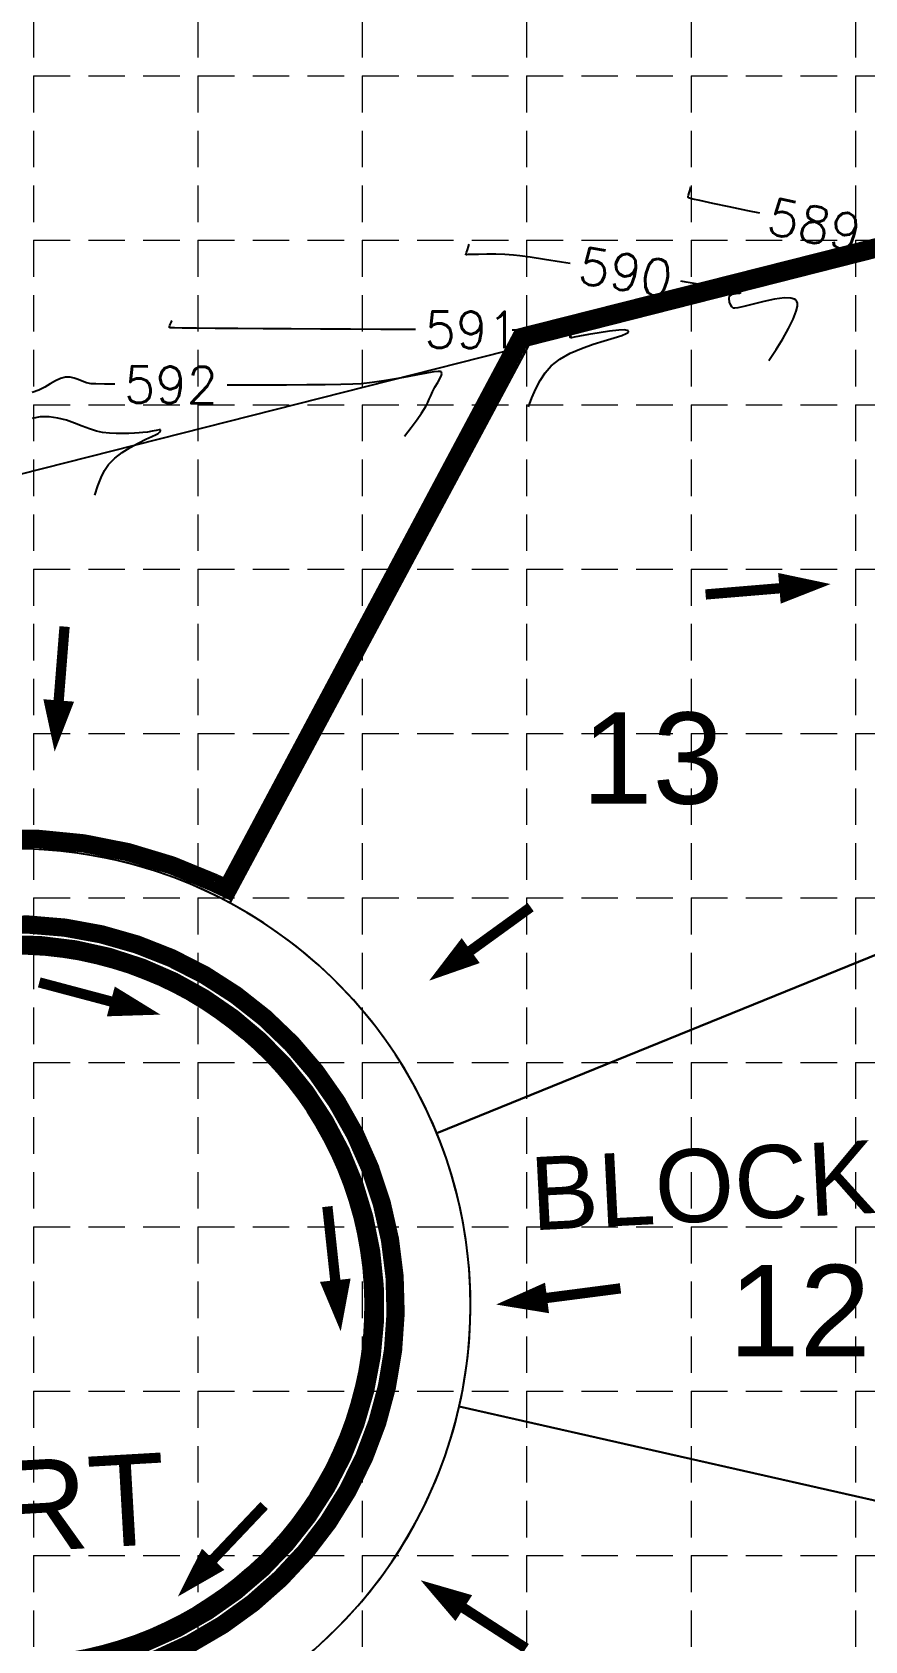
# Model space of a CAD drawing. Header units: inches. Extents: x 2547543 to 2548696, y 7125653 to 7126375.
# Drawn here: x 2548137.4 to 2548228.6, y 7126023.1 to 7126199.2 of the extents above; entities that cross this region are included whole.
import ezdxf
from ezdxf.enums import TextEntityAlignment as Align

# ---------------------------------------------------------------- set-up
doc = ezdxf.new("R2010")
doc.units = ezdxf.units.IN
doc.header["$MEASUREMENT"] = 0
doc.linetypes.add('HIDDEN', pattern=[0.375, 0.25, -0.125])
for name, color, linetype in [('C-FLOW-ARR', 2, 'Continuous'), ('C-ROAD-BACK-N', 1, 'Continuous'), ('C-ROAD-TEXT', 4, 'Continuous'), ('CONT-MJR', 6, 'Continuous'), ('CONT-MNR', 14, 'Continuous'), ('EROSION BLANKET', 84, 'Continuous'), ('GRID', 254, 'HIDDEN'), ('LIMITS OF DISTURBANCE', 1, 'HIDDEN'), ('SILT FENCE', 200, 'Continuous'), ('V-AREA', 6, 'Continuous'), ('V-PROP-RWAY-N', 4, 'Continuous'), ('V-PROP-SUBD-IDEN-N', 7, 'Continuous'), ('V-PROP-SUBD-N', 7, 'Continuous')]:
    doc.layers.add(name, color=color, linetype=linetype)
doc.styles.add('L80', font='simplex', dxfattribs={"height": 3.2})
doc.styles.get("Standard").update_dxf_attribs({"font": 'ARIAL.TTF'})

msp = doc.modelspace()

# ---------------------------------------------------------------- linework, layer by layer
at = {"layer": 'C-FLOW-ARR', "color": 7}
for points in [[(2548224.872555497, 7126138.744622955, 0, 3.375, 0), (2548219.266916298, 7126138.278324579, 2.25, 2.25, 0)], [(2548139.886811042, 7126120.39518632, 0, 3.375, 0), (2548140.331178454, 7126126.002606637, 2.25, 2.25, 0)], [(2548180.900195346, 7126095.319803152, 0, 3.374999999999999, 0), (2548185.456240039, 7126098.618754767, 2.249999999999999, 2.249999999999999, 0)], [(2548151.477082918, 7126091.608368684, 0, 3.375, 0), (2548146.04046872, 7126093.051923692, 2.25, 2.25, 0)], [(2548171.22061705, 7126056.933853399, 0, 3.375, 0), (2548170.62177162, 7126062.526885595, 2.25, 2.25, 0)], [(2548188.237059929, 7126059.866793075, 0, 3.375, 0), (2548193.815131938, 7126060.591870772, 2.25, 2.25, 0)], [(2548153.375396722, 7126027.895926453, 0, 3.375, 0), (2548157.247065829, 7126031.97646604, 2.25, 2.25, 0)], [(2548179.974083999, 7126029.68056443, 0, 3.375, 0), (2548184.699850141, 7126026.629702359, 2.25, 2.25, 0)]]:
    msp.add_lwpolyline(points, format="xyseb", dxfattribs=at)
at = {"layer": 'C-FLOW-ARR', "color": 7, "const_width": 1.125}
for points in [[(2548219.266916298, 7126138.278324579), (2548211.182348473, 7126137.605819497)], [(2548140.331178454, 7126126.002606637), (2548140.972054249, 7126134.089743226)], [(2548185.456240039, 7126098.618754767), (2548192.027061141, 7126103.376570447)], [(2548146.04046872, 7126093.051923692), (2548138.199672217, 7126095.133848333)], [(2548170.62177162, 7126062.526885595), (2548169.758104458, 7126070.593271344)], [(2548193.815131938, 7126060.591870772), (2548201.859941796, 7126061.637592698)], [(2548157.247065829, 7126031.97646604), (2548162.830866425, 7126037.861503925)], [(2548184.699850141, 7126026.629702359), (2548191.515446995, 7126022.229686505)]]:
    msp.add_lwpolyline(points, dxfattribs=at)
at = {"layer": 'C-ROAD-BACK-N', "color": 7}
msp.add_arc((2548135.43572775, 7126059.77445646), 38.5, 273.283017438607, 174.9287600717264, dxfattribs=at)
at = {"layer": 'CONT-MJR', "color": 35, "extrusion": (0.9532274029377823, -0.3022540624846771, 0), "elevation": 275084.4119435381}
msp.add_lwpolyline([(7563064.435161467, 590.0000000000009), (7563064.58491197, 590.0000000000009)], dxfattribs=at)
at = {"layer": 'CONT-MJR', "color": 35, "extrusion": (0.9532274026097455, -0.3022540635192165, 0), "elevation": 275084.4037353303}
msp.add_lwpolyline([(7563064.58521052, 590.0000000000005), (7563064.922280366, 590.0000000000005)], dxfattribs=at)
at = {"layer": 'CONT-MJR', "color": 35, "extrusion": (0.9532274031306281, -0.3022540618764935, 0), "elevation": 275084.4167689681}
msp.add_lwpolyline([(7563064.921806305, 590.0000000000009), (7563065.299650585, 590.0000000000009)], dxfattribs=at)
at = {"layer": 'CONT-MJR', "color": 35, "extrusion": (0.9532274028075605, -0.3022540628953611, 0), "elevation": 275084.4086851031}
msp.add_lwpolyline([(7563065.29994461, 590), (7563065.572018407, 590)], dxfattribs=at)
at = {"layer": 'CONT-MJR', "color": 35, "elevation": 590}
for points in [[(2548184.922832388, 7126174.803233244), (2548184.924078432, 7126174.813024512)], [(2548184.930712876, 7126174.803178687), (2548184.922832388, 7126174.803233244)], [(2548184.924078432, 7126174.813024512), (2548184.938171226, 7126174.85600397)], [(2548185.596483928, 7126174.823909845), (2548185.180185445, 7126174.811268419)], [(2548187.218733186, 7126174.85094552), (2548186.325871054, 7126174.840659244)], [(2548188.201395905, 7126174.846715776), (2548187.218733186, 7126174.85094552)], [(2548189.200184788, 7126174.819917123), (2548188.201395905, 7126174.846715776)], [(2548190.141425413, 7126174.762496661), (2548189.200184788, 7126174.819917123)], [(2548190.819951231, 7126174.682242238), (2548190.141425413, 7126174.762496661)], [(2548193.529353338, 7126174.289082737), (2548191.975111765, 7126174.52024737)], [(2548196.358918858, 7126173.852026274), (2548195.405122269, 7126174.00131902)], [(2548211.02376176, 7126171.458135735), (2548209.06880434, 7126171.790114011)], [(2548213.747279575, 7126169.991388625), (2548213.808474101, 7126170.308480503)], [(2548214.083161509, 7126170.483623927), (2548214.514446761, 7126170.559379965)], [(2548214.514446761, 7126170.559379965), (2548214.910385628, 7126170.606464391)], [(2548214.910385628, 7126170.606464391), (2548215.079033884, 7126170.695592975)], [(2548220.512362009, 7126170.053561589), (2548219.809245901, 7126170.064967103)], [(2548221.151934436, 7126169.755431684), (2548221.08736476, 7126169.832494281)], [(2548221.190799667, 7126169.683619021), (2548221.151934436, 7126169.755431684)], [(2548214.219231335, 7126168.959743561), (2548214.165999244, 7126168.999294247)], [(2548214.256473112, 7126168.946312493), (2548214.219231335, 7126168.959743561)], [(2548214.388565402, 7126168.944092351), (2548214.256473112, 7126168.946312493)], [(2548214.715857835, 7126168.994455506), (2548214.388565402, 7126168.944092351)], [(2548215.351705272, 7126169.13968145), (2548214.715857835, 7126168.994455506)], [(2548216.377864287, 7126169.399221927), (2548215.351705272, 7126169.13968145)], [(2548221.10627784, 7126168.605999842), (2548221.234982749, 7126169.17396572)], [(2548221.234982749, 7126169.17396572), (2548221.237695499, 7126169.50885246)]]:
    msp.add_lwpolyline(points, dxfattribs=at)
at = {"layer": 'CONT-MJR', "color": 35, "extrusion": (0.02948940041911241, -0.9995650930594372, 0), "elevation": -7047931.134533383}
msp.add_lwpolyline([(2757223.389197294, 590.0000000000009), (2757223.329628197, 590.0000000000009)], dxfattribs=at)
at = {"layer": 'CONT-MJR', "color": 35, "extrusion": (0.9409887815566157, -0.338437753485919, 0), "elevation": -13953.16906316346}
msp.add_lwpolyline([(7568052.580851892, 590.0000000000005), (7568052.615645031, 590.0000000000005)], dxfattribs=at)
at = {"layer": 'CONT-MJR', "color": 35, "extrusion": (0.03332584821134117, -0.9994445396523985, 0), "elevation": -7037296.071201437}
msp.add_lwpolyline([(2784255.584447321, 590.0000000000009), (2784255.394412384, 590.0000000000009)], dxfattribs=at)
at = {"layer": 'CONT-MJR', "color": 35, "extrusion": (0.02295760881438557, -0.9997364393666592, 0), "elevation": -7065796.396649432}
msp.add_lwpolyline([(2711114.658603909, 590.0000000000009), (2711113.929024496, 590.0000000000009)], dxfattribs=at)
at = {"layer": 'CONT-MJR', "color": 35, "extrusion": (-0.1388768721882146, -0.9903096558002545, 0), "elevation": -7411004.367557352}
msp.add_lwpolyline([(1533838.289746599, 590.0000000000009), (1533837.123282627, 590.0000000000009)], dxfattribs=at)
at = {"layer": 'CONT-MJR', "color": 35, "extrusion": (-0.1516370601873906, -0.9884362407245729, 0), "elevation": -7430169.500628719}
msp.add_lwpolyline([(1438136.610926856, 590.0000000000009), (1438134.71321322, 590.0000000000009)], dxfattribs=at)
at = {"layer": 'CONT-MJR', "color": 35, "extrusion": (-0.1646883945293998, -0.9863456456574079, 0), "elevation": -7448528.975852256}
msp.add_lwpolyline([(1339817.127985303, 590.0000000000009), (1339816.537646262, 590.0000000000009)], dxfattribs=at)
at = {"layer": 'CONT-MJR', "color": 35, "extrusion": (-0.1713424998225934, -0.9852115243715659, 0), "elevation": -7457403.092089882}
msp.add_lwpolyline([(1289512.516252852, 590), (1289510.83533936, 590)], dxfattribs=at)
at = {"layer": 'CONT-MJR', "color": 35, "extrusion": (-0.17800727890588, -0.984029170632926, 0), "elevation": -7465960.711532909}
msp.add_lwpolyline([(1239006.571272995, 590), (1239005.27090546, 590)], dxfattribs=at)
at = {"layer": 'CONT-MJR', "color": 35, "extrusion": (0.9867044571181562, 0.1625248113463436, 0), "elevation": 3672513.295602926}
msp.add_lwpolyline([(6617275.336377425, 590), (6617275.734138037, 590)], dxfattribs=at)
at = {"layer": 'CONT-MJR', "color": 35, "extrusion": (0.5376232554985435, -0.8431851725138124, 0), "elevation": -4638702.137500755}
msp.add_lwpolyline([(5979810.980182663, 590.0000000000005), (5979811.305956189, 590.0000000000005)], dxfattribs=at)
at = {"layer": 'CONT-MJR', "color": 35, "extrusion": (-0.1929715099436859, -0.9812043601360799, 0), "elevation": -7483962.691485569}
msp.add_lwpolyline([(1125171.522796282, 590), (1125170.681391385, 590)], dxfattribs=at)
at = {"layer": 'CONT-MJR', "color": 35, "extrusion": (-0.2646421819678133, -0.9643466780796804, 0), "elevation": -7546464.236362662}
msp.add_lwpolyline([(571477.3845420622, 590), (571477.079644409, 590)], dxfattribs=at)
at = {"layer": 'CONT-MJR', "color": 35, "extrusion": (0.2368829149528657, -0.9715382054265461, 0), "elevation": -6319716.906166514}
msp.add_lwpolyline([(4163758.548304764, 590.0000000000005), (4163757.346524405, 590.0000000000005)], dxfattribs=at)
at = {"layer": 'CONT-MJR', "color": 35, "extrusion": (0.2015751937678023, -0.9794730426394966, 0), "elevation": -6466233.657173426}
msp.add_lwpolyline([(3932370.637323899, 590.0000000000009), (3932369.427394309, 590.0000000000009)], dxfattribs=at)
at = {"layer": 'CONT-MJR', "color": 35, "extrusion": (0.1261469931055364, -0.9920115604822517, 0), "elevation": -6747792.819701596}
msp.add_lwpolyline([(3426808.435476098, 590.0000000000009), (3426807.34807681, 590.0000000000009)], dxfattribs=at)
at = {"layer": 'CONT-MJR', "color": 35, "extrusion": (-0.2500950683313117, -0.9682212850357901, 0), "elevation": -7537006.909805395}
msp.add_lwpolyline([(685021.7578878182, 590.0000000000009), (685021.3525476707, 590.0000000000009)], dxfattribs=at)
at = {"layer": 'CONT-MJR', "color": 35, "extrusion": (0.5483341785708443, 0.8362593070400098, 0), "elevation": 7356602.562728151}
msp.add_lwpolyline([(1776548.880752689, 590), (1776549.099038801, 590)], dxfattribs=at)
at = {"layer": 'CONT-MJR', "color": 35, "extrusion": (0.965832819440307, 0.2591659022556543, 0), "elevation": 4308015.852949593}
msp.add_lwpolyline([(6222276.332330143, 590), (6222276.513279225, 590)], dxfattribs=at)
at = {"layer": 'CONT-MJR', "color": 35, "extrusion": (0.9249980986324063, 0.3799717325360311, 0), "elevation": 5064835.939785844}
msp.add_lwpolyline([(5623443.781977046, 590), (5623444.112540188, 590)], dxfattribs=at)
at = {"layer": 'CONT-MJR', "color": 35, "extrusion": (0.8318916581191824, 0.5549380768623805, 0), "elevation": 6074420.600668693}
msp.add_lwpolyline([(4514099.615025207, 590), (4514099.847386459, 590)], dxfattribs=at)
at = {"layer": 'CONT-MJR', "color": 35, "extrusion": (0.7107361823622645, 0.7034586548483953, 0), "elevation": 6824073.266649611}
msp.add_lwpolyline([(3272262.839947259, 590), (3272262.981423869, 590)], dxfattribs=at)
at = {"layer": 'CONT-MJR', "color": 35, "extrusion": (0.9328412097642732, -0.3602877702136549, 0), "elevation": -190385.7376951585}
msp.add_lwpolyline([(7565675.706394364, 590.0000000000009), (7565676.643797294, 590.0000000000009)], dxfattribs=at)
at = {"layer": 'CONT-MJR', "color": 35, "extrusion": (0.8696649212912847, -0.4936425069576398, 0), "elevation": -1301681.025001953}
msp.add_lwpolyline([(7455285.769486583, 590.0000000000005), (7455287.054766687, 590.0000000000005)], dxfattribs=at)
at = {"layer": 'CONT-MJR', "color": 35, "extrusion": (0.8964682031685244, -0.4431080688813934, 0), "elevation": -873263.528400315}
msp.add_lwpolyline([(7517518.8306906, 590.0000000000005), (7517519.965614286, 590.0000000000005)], dxfattribs=at)
at = {"layer": 'CONT-MJR', "color": 35, "extrusion": (0.831026072441411, -0.5562334644037544, 0), "elevation": -1846174.780622106}
msp.add_lwpolyline([(7339431.623752018, 590), (7339433.056364574, 590)], dxfattribs=at)
at = {"layer": 'CONT-MJR', "color": 35, "extrusion": (0.8487139157224137, -0.5288522376421675, 0), "elevation": -1605979.160146901}
msp.add_lwpolyline([(7395706.176332045, 590), (7395707.56133131, 590)], dxfattribs=at)
at = {"layer": 'CONT-MNR', "color": 35}
for points, elevation in [([(2548209.502535341, 7126181.974225534), (2548209.534489634, 7126182.122780166)], 589), ([(2548209.26693646, 7126181.168170266), (2548209.295405203, 7126181.336675357)], 589), ([(2548209.280295629, 7126181.072267324), (2548209.26693646, 7126181.168170266)], 589), ([(2548209.299814065, 7126181.031779894), (2548209.280295629, 7126181.072267324)], 589), ([(2548209.295405203, 7126181.336675357), (2548209.379987922, 7126181.571888738)], 589), ([(2548209.318290688, 7126181.021173297), (2548209.299814065, 7126181.031779894)], 589), ([(2548209.432559569, 7126180.985073261), (2548209.318290688, 7126181.021173297)], 589), ([(2548210.564713904, 7126180.717787312), (2548209.78588042, 7126180.895902673)], 589), ([(2548211.964606948, 7126180.413145596), (2548210.564713904, 7126180.717787312)], 589), ([(2548215.825464221, 7126179.600095444), (2548213.749778058, 7126180.03448003)], 589), ([(2548152.467139792, 7126166.922183513), (2548152.513153557, 7126167.088445492)], 591), ([(2548152.468994588, 7126166.83561266), (2548152.467139792, 7126166.922183513)], 591), ([(2548152.500929297, 7126166.799697772), (2548152.483352121, 7126166.804136524)], 591), ([(2548152.513153557, 7126167.088445492), (2548152.614197816, 7126167.314691328)], 591), ([(2548152.999963834, 7126166.778236334), (2548152.620207006, 7126166.790969748)], 591), ([(2548152.69416646, 7126167.468987817), (2548152.71864554, 7126167.5461882)], 591), ([(2548152.71864554, 7126167.5461882), (2548152.739997403, 7126167.61352619)], 591), ([(2548153.854697342, 7126166.761885636), (2548152.999963834, 7126166.778236334)], 591), ([(2548157.48310708, 7126166.723745923), (2548155.426219681, 7126166.742364734)], 591), ([(2548162.73737279, 7126166.688711742), (2548159.946458472, 7126166.705903494)], 591), ([(2548168.986285929, 7126166.655777451), (2548165.776948965, 7126166.672044963)], 591), ([(2548172.286482615, 7126166.639783501), (2548168.986285929, 7126166.655777451)], 591), ([(2548175.598637954, 7126166.623937408), (2548172.286482615, 7126166.639783501)], 591), ([(2548178.84385088, 7126166.608113465), (2548175.598637954, 7126166.623937408)], 591), ([(2548193.796130458, 7126166.406146945), (2548193.058264059, 7126166.48740685)], 591), ([(2548194.570318461, 7126166.293500275), (2548193.796130458, 7126166.406146945)], 591), ([(2548195.304858697, 7126166.169231558), (2548194.570318461, 7126166.293500275)], 591), ([(2548199.516737301, 7126166.266425726), (2548198.370922018, 7126166.064508386)], 591), ([(2548202.305324093, 7126166.562780581), (2548201.685328002, 7126166.549658179)], 591), ([(2548202.719559433, 7126166.454375825), (2548202.609920757, 7126166.516555568)], 591), ([(2548202.744574856, 7126166.372647871), (2548202.742942117, 7126166.412944116)], 591), ([(2548196.351118377, 7126165.964886838), (2548195.923781793, 7126166.053105507)], 591), ([(2548196.364069814, 7126165.728053917), (2548196.340716272, 7126165.799621994)], 591), ([(2548196.510899078, 7126165.924340263), (2548196.351118377, 7126165.964886838)], 591), ([(2548196.382763997, 7126165.69323617), (2548196.364069814, 7126165.728053917)], 591), ([(2548196.391858617, 7126165.684010302), (2548196.382763997, 7126165.69323617)], 591), ([(2548196.405362003, 7126165.685078554), (2548196.391858617, 7126165.684010302)], 591), ([(2548196.496761975, 7126165.701360277), (2548196.405362003, 7126165.685078554)], 591), ([(2548198.370922018, 7126166.064508386), (2548197.373478133, 7126165.874219014)], 591), ([(2548197.586231431, 7126164.550373461), (2548198.858755197, 7126165.003297838)], 591), ([(2548200.0776743, 7126165.383031869), (2548201.159270641, 7126165.701719533)], 591), ([(2548193.619008437, 7126161.864759935), (2548194.284213112, 7126162.631018447)], 591), ([(2548142.462231802, 7126161.130776264), (2548142.031138255, 7126161.287721564)], 592), ([(2548143.367713496, 7126160.791757222), (2548142.897832364, 7126160.953350607)], 592), ([(2548178.479528746, 7126161.43787301), (2548177.240141414, 7126161.203794482)], 592), ([(2548181.852937698, 7126160.796000456), (2548182.126269398, 7126161.268183514)], 592), ([(2548182.214334495, 7126161.9827915), (2548182.123147305, 7126162.011933659)], 592), ([(2548182.126269398, 7126161.268183514), (2548182.264119094, 7126161.597181825)], 592), ([(2548182.267980238, 7126161.91341002), (2548182.239870299, 7126161.960740222)], 592), ([(2548182.264119094, 7126161.597181825), (2548182.293391338, 7126161.801860336)], 592), ([(2548138.801975317, 7126160.294407154), (2548138.147125628, 7126159.960886561)], 592), ([(2548143.901648751, 7126160.682308733), (2548143.367713496, 7126160.791757222)], 592), ([(2548144.384614538, 7126160.655906304), (2548143.901648751, 7126160.682308733)], 592), ([(2548145.357582288, 7126160.630503174), (2548144.384614538, 7126160.655906304)], 592), ([(2548146.489046048, 7126160.611162769), (2548145.357582288, 7126160.630503174)], 592), ([(2548160.342586759, 7126160.524798004), (2548158.774472932, 7126160.527066906)], 592), ([(2548162.858788175, 7126160.526304843), (2548160.342586759, 7126160.524798004)], 592), ([(2548165.270796043, 7126160.533539873), (2548162.858788175, 7126160.526304843)], 592), ([(2548167.51258864, 7126160.547028526), (2548165.270796043, 7126160.533539873)], 592), ([(2548169.518144243, 7126160.567296234), (2548167.51258864, 7126160.547028526)], 592), ([(2548171.221441127, 7126160.594868431), (2548169.518144243, 7126160.567296234)], 592), ([(2548181.080190327, 7126159.366886809), (2548181.274589171, 7126159.802709004)], 592), ([(2548179.576621325, 7126156.764586465), (2548180.056668862, 7126157.440311342)], 592), ([(2548139.278764447, 7126157.058206628), (2548138.295701565, 7126157.05178201)], 593), ([(2548141.167751184, 7126156.673975967), (2548140.238254854, 7126156.918441818)], 593), ([(2548143.712059707, 7126155.727256017), (2548142.911075212, 7126156.03689468)], 593), ([(2548145.889235814, 7126155.262623826), (2548145.140565661, 7126155.333224581)], 593), ([(2548148.028482589, 7126155.241038855), (2548147.355241489, 7126155.224759018)], 593), ([(2548151.006770617, 7126155.133075108), (2548151.213535841, 7126155.239200272)], 593), ([(2548146.481026596, 7126152.508951073), (2548147.292780828, 7126153.132662274)], 593), ([(2548144.292000088, 7126148.492790208), (2548144.622417891, 7126149.490409061)], 593)]:
    msp.add_lwpolyline(points, dxfattribs=dict(at, elevation=elevation))
at = {"layer": 'CONT-MNR', "color": 35, "extrusion": (0.9776387589563287, -0.2102913621296168, 0), "elevation": 992653.8614759652}
msp.add_lwpolyline([(7502698.300611081, 589.0000000000009), (7502698.413723858, 589.0000000000009)], dxfattribs=at)
at = {"layer": 'CONT-MNR', "color": 35, "extrusion": (0.9383644904930988, -0.3456473390344952, 0), "elevation": -71996.5012778975}
msp.add_lwpolyline([(7567737.531362253, 589.0000000000009), (7567737.781732709, 589.0000000000009)], dxfattribs=at)
at = {"layer": 'CONT-MNR', "color": 35, "extrusion": (-0.244705552047669, -0.9695974385264462, 0), "elevation": -7533087.825530468}
msp.add_lwpolyline([(726921.6510942634, 589), (726921.2866947337, 589)], dxfattribs=at)
at = {"layer": 'CONT-MNR', "color": 35, "extrusion": (0.9776387589817254, -0.2102913620115478, 0), "elevation": 992653.8623820622}
msp.add_lwpolyline([(7502697.977311823, 589.0000000000005), (7502698.14853872, 589.0000000000005)], dxfattribs=at)
at = {"layer": 'CONT-MNR', "color": 35, "extrusion": (-0.2075004887493768, -0.9782349141023181, 0), "elevation": -7499833.712424056}
msp.add_lwpolyline([(1014065.818557827, 589), (1014063.99366783, 589)], dxfattribs=at)
at = {"layer": 'CONT-MNR', "color": 35, "extrusion": (-0.2033686160633709, -0.979102244916469, 0), "elevation": -7495485.569986834}
msp.add_lwpolyline([(1045723.866913171, 589), (1045722.552153255, 589)], dxfattribs=at)
at = {"layer": 'CONT-MNR', "color": 35, "extrusion": (0.9098190761114802, 0.4150051189366859, 0), "elevation": 5275753.440307943}
msp.add_lwpolyline([(5426026.173533432, 591.0000000000009), (5426026.208129471, 591.0000000000009)], dxfattribs=at)
at = {"layer": 'CONT-MNR', "color": 35, "extrusion": (-0.07297885193825919, -0.9973334884429449, 0), "elevation": -7293126.037650298}
msp.add_lwpolyline([(2021298.470670563, 591), (2021298.351073948, 591)], dxfattribs=at)
at = {"layer": 'CONT-MNR', "color": 35, "extrusion": (0.8878413846310182, -0.4601496232058397, 0), "elevation": -1016747.859516447}
msp.add_lwpolyline([(7499437.721081952, 591), (7499437.894870303, 591)], dxfattribs=at)
at = {"layer": 'CONT-MNR', "color": 35, "extrusion": (-0.0124206922356476, -0.9999228602269213, 0), "elevation": -7157266.885796976}
msp.add_lwpolyline([(2459446.938161513, 591), (2459445.366517938, 591)], dxfattribs=at)
at = {"layer": 'CONT-MNR', "color": 35, "extrusion": (-0.007242962087270645, -0.9999737694060792, 0), "elevation": -7144436.008202922}
msp.add_lwpolyline([(2496478.551431243, 591), (2496476.088015233, 591)], dxfattribs=at)
at = {"layer": 'CONT-MNR', "color": 35, "extrusion": (-0.005483175214963206, -0.9999849672817898, 0), "elevation": -7140031.585821249}
msp.add_lwpolyline([(2509053.450617034, 591), (2509050.410995165, 591)], dxfattribs=at)
at = {"layer": 'CONT-MNR', "color": 35, "extrusion": (-0.005138879017448417, -0.9999867958740476, 0), "elevation": -7139167.296105387}
msp.add_lwpolyline([(2511525.261442007, 591.0000000000009), (2511524.689319202, 591.0000000000009)], dxfattribs=at)
at = {"layer": 'CONT-MNR', "color": 35, "extrusion": (-0.0101899297444005, -0.9999480813181273, 0), "elevation": -7151762.434119069}
msp.add_lwpolyline([(2475443.869272345, 591), (2475442.552148127, 591)], dxfattribs=at)
at = {"layer": 'CONT-MNR', "color": 35, "extrusion": (-0.01544589988053109, -0.9998807049727887, 0), "elevation": -7164675.516458591}
msp.add_lwpolyline([(2437818.449792527, 591.0000000000009), (2437817.263014937, 591.0000000000009)], dxfattribs=at)
at = {"layer": 'CONT-MNR', "color": 35, "extrusion": (-0.03380003182414107, -0.9994286156843255, 0), "elevation": -7208223.714108445}
msp.add_lwpolyline([(2305872.406658777, 591.0000000000009), (2305871.838948271, 591.0000000000009)], dxfattribs=at)
at = {"layer": 'CONT-MNR', "color": 35, "extrusion": (-0.184408145982288, -0.9828497523504676, 0), "elevation": -7473858.626407284}
msp.add_lwpolyline([(1190370.662814301, 591.0000000000009), (1190370.033091299, 591.0000000000009)], dxfattribs=at)
at = {"layer": 'CONT-MNR', "color": 35, "extrusion": (0.1498941912977829, -0.9887020438004483, 0), "elevation": -6663694.846250189}
msp.add_lwpolyline([(3587582.165082739, 591), (3587580.999768909, 591)], dxfattribs=at)
at = {"layer": 'CONT-MNR', "color": 35, "extrusion": (0.1061985989129049, -0.9943449389366529, 0), "elevation": -6815252.193942942}
msp.add_lwpolyline([(3290580.352389456, 591), (3290579.330166187, 591)], dxfattribs=at)
at = {"layer": 'CONT-MNR', "color": 35, "extrusion": (0.370653756551822, -0.9287711196812822, 0), "elevation": -5674076.497287681}
msp.add_lwpolyline([(5008036.630278034, 591), (5008037.139592325, 591)], dxfattribs=at)
at = {"layer": 'CONT-MNR', "color": 35, "extrusion": (-0.1500401903364739, -0.988679898290541, 0), "elevation": -7427830.391398031}
msp.add_lwpolyline([(1450145.31668674, 591.0000000000005), (1450145.008602532, 591.0000000000005)], dxfattribs=at)
at = {"layer": 'CONT-MNR', "color": 35, "extrusion": (-0.5427555284344285, 0.8398907288176626, 0), "elevation": 4602149.899465222}
msp.add_lwpolyline([(-6007977.728941814, 591.0000000000009), (-6007977.968250763, 591.0000000000009)], dxfattribs=at)
at = {"layer": 'CONT-MNR', "color": 35, "extrusion": (0.8518263258575719, -0.523824312700346, 0), "elevation": -1562233.020889208}
msp.add_lwpolyline([(7405066.573136103, 591), (7405066.669960478, 591)], dxfattribs=at)
at = {"layer": 'CONT-MNR', "color": 35, "extrusion": (0.8708799523948598, 0.491495786875866, 0), "elevation": 5721659.452004218}
msp.add_lwpolyline([(4953604.554201044, 591), (4953604.60177558, 591)], dxfattribs=at)
at = {"layer": 'CONT-MNR', "color": 35, "extrusion": (0.2933878700250901, -0.9559934925103523, 0), "elevation": -6064958.303852674}
msp.add_lwpolyline([(4526789.740151243, 591.0000000000009), (4526789.837983037, 591.0000000000009)], dxfattribs=at)
at = {"layer": 'CONT-MNR', "color": 35, "extrusion": (0.9967732533437632, 0.08026880725717939, 0), "elevation": 3111982.785746992}
msp.add_lwpolyline([(6898630.787029873, 591.0000000000009), (6898630.858382292, 591.0000000000009)], dxfattribs=at)
at = {"layer": 'CONT-MNR', "color": 35, "extrusion": (-0.397533376530557, 0.9175877149048011, 0), "elevation": 5525887.455291188}
msp.add_lwpolyline([(-5171081.701702089, 591.0000000000009), (-5171083.055698348, 591.0000000000009)], dxfattribs=at)
at = {"layer": 'CONT-MNR', "color": 35, "extrusion": (-0.2892483619340221, 0.9572540859763854, 0), "elevation": 6084489.781756852}
msp.add_lwpolyline([(-4500503.256351938, 591), (-4500503.34241438, 591)], dxfattribs=at)
at = {"layer": 'CONT-MNR', "color": 35, "extrusion": (0.1924665412550881, -0.9813035363725658, 0), "elevation": -6502489.037351619}
msp.add_lwpolyline([(3872102.984989034, 591.0000000000009), (3872102.698596163, 591.0000000000009)], dxfattribs=at)
at = {"layer": 'CONT-MNR', "color": 35, "extrusion": (0.193902026548217, -0.9810208989111774, 0), "elevation": -6496817.016954242}
msp.add_lwpolyline([(3881612.882462433, 591.0000000000005), (3881612.275260465, 591.0000000000005)], dxfattribs=at)
at = {"layer": 'CONT-MNR', "color": 35, "extrusion": (-0.2974341410775441, 0.9547423378699951, 0), "elevation": 6045730.096447291}
msp.add_lwpolyline([(-4552438.102698339, 591.0000000000009), (-4552439.379397878, 591.0000000000009)], dxfattribs=at)
at = {"layer": 'CONT-MNR', "color": 35, "extrusion": (0.2991453277007983, -0.9542075628052745, 0), "elevation": -6037558.735546764}
msp.add_lwpolyline([(4563271.991816293, 591), (4563272.893669846, 591)], dxfattribs=at)
at = {"layer": 'CONT-MNR', "color": 35, "extrusion": (-0.624969026104015, 0.7806495477553286, 0), "elevation": 3970493.135006987}
msp.add_lwpolyline([(-6442877.634930102, 591), (-6442878.827564084, 591)], dxfattribs=at)
at = {"layer": 'CONT-MNR', "color": 35, "extrusion": (0.4907956602542632, -0.8712747097647113, 0), "elevation": -4958202.774367845}
msp.add_lwpolyline([(5717668.10597312, 591.0000000000009), (5717669.401292257, 591.0000000000009)], dxfattribs=at)
at = {"layer": 'CONT-MNR', "color": 35, "extrusion": (-0.5142894353707742, 0.857616683994668, 0), "elevation": 4801033.097209586}
msp.add_lwpolyline([(-5850236.668216924, 592.0000000000005), (-5850236.007405987, 592.0000000000005)], dxfattribs=at)
at = {"layer": 'CONT-MNR', "color": 35, "extrusion": (0.4336318257264044, -0.9010901396182212, 0), "elevation": -5316358.820216837}
msp.add_lwpolyline([(5386234.613725116, 592), (5386234.006182274, 592)], dxfattribs=at)
at = {"layer": 'CONT-MNR', "color": 35, "extrusion": (0.2388991664449674, -0.9710443801762616, 0), "elevation": -6311070.198741474}
msp.add_lwpolyline([(4176792.076688399, 592.0000000000009), (4176791.515738516, 592.0000000000009)], dxfattribs=at)
at = {"layer": 'CONT-MNR', "color": 35, "extrusion": (-0.01377793438769093, -0.999905079757078, 0), "elevation": -7160593.098331685}
msp.add_lwpolyline([(2449715.920522669, 592), (2449715.409073945, 592)], dxfattribs=at)
at = {"layer": 'CONT-MNR', "color": 35, "extrusion": (-0.2143577010764277, -0.9767552282886582, 0), "elevation": -7506729.16322129}
msp.add_lwpolyline([(961363.5002005424, 592), (961363.0329800218, 592)], dxfattribs=at)
at = {"layer": 'CONT-MNR', "color": 35, "extrusion": (-0.3772216893736707, -0.9261229924076358, 0), "elevation": -7560916.275181362}
msp.add_lwpolyline([(-328248.7479488309, 592), (-328249.2182973335, 592)], dxfattribs=at)
at = {"layer": 'CONT-MNR', "color": 35, "extrusion": (0.1429626576040599, -0.9897280831272721, 0), "elevation": -6688667.642497344}
msp.add_lwpolyline([(3540776.217225368, 592.0000000000009), (3540774.926124721, 592.0000000000009)], dxfattribs=at)
at = {"layer": 'CONT-MNR', "color": 35, "extrusion": (0.1698731724359992, -0.9854659330928337, 0), "elevation": -6589722.148355251}
msp.add_lwpolyline([(3721685.472620789, 592), (3721684.169799478, 592)], dxfattribs=at)
at = {"layer": 'CONT-MNR', "color": 35, "extrusion": (0.1911676437449659, -0.9815574012685137, 0), "elevation": -6507607.226205386}
msp.add_lwpolyline([(3863476.103202706, 592), (3863474.93735901, 592)], dxfattribs=at)
at = {"layer": 'CONT-MNR', "color": 35, "extrusion": (0.1846950693349883, -0.9827958747183181, 0), "elevation": -6532926.070446727}
msp.add_lwpolyline([(3820508.360640485, 592), (3820507.344405504, 592)], dxfattribs=at)
at = {"layer": 'CONT-MNR', "color": 35, "extrusion": (0.1581418843415628, -0.9874163986975808, 0), "elevation": -6633514.98361671}
msp.add_lwpolyline([(3643060.809299075, 592), (3643059.996456137, 592)], dxfattribs=at)
at = {"layer": 'CONT-MNR', "color": 35, "extrusion": (0.09411702054176345, -0.9955611414897337, 0), "elevation": -6854702.708702451}
msp.add_lwpolyline([(3207564.010591361, 592.0000000000009), (3207563.541603749, 592.0000000000009)], dxfattribs=at)
at = {"layer": 'CONT-MNR', "color": 35, "extrusion": (-0.03974604118845429, -0.9992098139078928, 0), "elevation": -7221811.169444022}
msp.add_lwpolyline([(2262931.856231525, 592), (2262931.62504463, 592)], dxfattribs=at)
at = {"layer": 'CONT-MNR', "color": 35, "extrusion": (-0.6535796381532492, -0.756857751887016, 0), "elevation": -7058930.94747158}
msp.add_lwpolyline([(-2728902.874255387, 592), (-2728902.907994624, 592)], dxfattribs=at)
at = {"layer": 'CONT-MNR', "color": 35, "extrusion": (0.9750214759809583, 0.2221106061760975, 0), "elevation": 4067328.578291116}
msp.add_lwpolyline([(6382182.484296643, 592), (6382182.598704055, 592)], dxfattribs=at)
at = {"layer": 'CONT-MNR', "color": 35, "extrusion": (0.8856079080245077, -0.4644336693699708, 0), "elevation": -1052929.188330331}
msp.add_lwpolyline([(7494450.176980401, 591.0000000000009), (7494451.205826462, 591.0000000000009)], dxfattribs=at)
at = {"layer": 'CONT-MNR', "color": 35, "extrusion": (0.8326666025324221, -0.5537746193417621, 0), "elevation": -1824491.850690662}
msp.add_lwpolyline([(7344840.926726392, 591), (7344841.940401269, 591)], dxfattribs=at)
at = {"layer": 'CONT-MNR', "color": 35, "extrusion": (0.3274388230278829, -0.9448723814220178, 0), "elevation": -5898952.376829856}
msp.add_lwpolyline([(4741046.789568001, 592.0000000000009), (4741046.023638882, 592.0000000000009)], dxfattribs=at)
at = {"layer": 'CONT-MNR', "color": 35, "extrusion": (0.5162627711124849, -0.8564302371841258, 0), "elevation": -4787549.952064197}
msp.add_lwpolyline([(5861275.083063541, 592.0000000000005), (5861274.379536192, 592.0000000000005)], dxfattribs=at)
at = {"layer": 'CONT-MNR', "color": 35, "extrusion": (0.02650879291980037, -0.9996485802010301, 0), "elevation": -7056107.377711381}
msp.add_lwpolyline([(2736182.994631115, 592.0000000000009), (2736181.659145357, 592.0000000000009)], dxfattribs=at)
at = {"layer": 'CONT-MNR', "color": 35, "extrusion": (0.04852362707900981, -0.998822035006786, 0), "elevation": -6994119.687649555}
msp.add_lwpolyline([(2890958.961094303, 592), (2890958.059317765, 592)], dxfattribs=at)
at = {"layer": 'CONT-MNR', "color": 35, "extrusion": (0.1009138625353604, -0.9948951665116252, 0), "elevation": -6832636.784402404}
msp.add_lwpolyline([(3254295.082148462, 592.0000000000009), (3254293.854637242, 592.0000000000009)], dxfattribs=at)
at = {"layer": 'CONT-MNR', "color": 35, "extrusion": (0.9200025909524844, -0.3919122767159965, 0), "elevation": -448496.1457264316}
msp.add_lwpolyline([(7554748.113312637, 592), (7554748.529698201, 592)], dxfattribs=at)
at = {"layer": 'CONT-MNR', "color": 35, "extrusion": (0.8780992673781698, -0.478478501742682, 0), "elevation": -1172158.155215609}
msp.add_lwpolyline([(7476725.660412725, 592.0000000000009), (7476726.219887448, 592.0000000000009)], dxfattribs=at)
at = {"layer": 'CONT-MNR', "color": 35, "extrusion": (0.8503565546280047, -0.5262069269794813, 0), "elevation": -1582972.032595349}
msp.add_lwpolyline([(7400647.894070616, 592), (7400648.484431335, 592)], dxfattribs=at)
at = {"layer": 'CONT-MNR', "color": 35, "extrusion": (0.9387909450699277, -0.3444873893986719, 0), "elevation": -62652.22829898493}
msp.add_lwpolyline([(7567792.662955478, 591.0000000000009), (7567793.742295947, 591.0000000000009)], dxfattribs=at)
at = {"layer": 'CONT-MNR', "color": 35, "extrusion": (0.9191500301541363, -0.3939076313904701, 0), "elevation": -464877.5630735476}
msp.add_lwpolyline([(7553761.730356295, 591.0000000000009), (7553762.783026107, 591.0000000000009)], dxfattribs=at)
at = {"layer": 'CONT-MNR', "color": 35, "extrusion": (0.828080305394408, -0.5606094967246844, 0), "elevation": -1884893.816667516}
msp.add_lwpolyline([(7329564.568594659, 592), (7329565.058029976, 592)], dxfattribs=at)
at = {"layer": 'CONT-MNR', "color": 35, "extrusion": (0.862225974032283, -0.5065238096122244, 0), "elevation": -1412461.35190261}
msp.add_lwpolyline([(7435072.398395784, 592), (7435072.871719445, 592)], dxfattribs=at)
at = {"layer": 'CONT-MNR', "color": 35, "extrusion": (0.8932126673243059, -0.4496344414425997, 0), "elevation": -928099.0215719128}
msp.add_lwpolyline([(7510924.569222766, 592.0000000000005), (7510924.98258533, 592.0000000000005)], dxfattribs=at)
at = {"layer": 'CONT-MNR', "color": 35, "extrusion": (0.9138566570194842, -0.4060369569647239, 0), "elevation": -564811.8143395954}
msp.add_lwpolyline([(7546943.056777995, 592.0000000000009), (7546943.451670662, 592.0000000000009)], dxfattribs=at)
at = {"layer": 'CONT-MNR', "color": 35, "extrusion": (-0.1953351853911514, 0.9807365422722886, 0), "elevation": 6491141.560260816}
msp.add_lwpolyline([(-3891041.550194255, 593), (-3891040.651720554, 593)], dxfattribs=at)
at = {"layer": 'CONT-MNR', "color": 35, "extrusion": (-0.1441444307849929, -0.9895566598601975, 0), "elevation": -7419036.262056509}
msp.add_lwpolyline([(1494333.310329507, 593.0000000000009), (1494332.340713066, 593.0000000000009)], dxfattribs=at)
at = {"layer": 'CONT-MNR', "color": 35, "extrusion": (-0.3257254289241734, -0.9454644070255439, 0), "elevation": -7567521.868956911}
msp.add_lwpolyline([(88007.28356825002, 593.0000000000009), (88006.33897356596, 593.0000000000009)], dxfattribs=at)
at = {"layer": 'CONT-MNR', "color": 35, "extrusion": (-0.3612576291806668, -0.9324660451505802, 0), "elevation": -7565434.603717667}
msp.add_lwpolyline([(-198321.4922912791, 593), (-198322.4041136238, 593)], dxfattribs=at)
at = {"layer": 'CONT-MNR', "color": 35, "extrusion": (0.316172190664574, 0.9487018213592533, 0), "elevation": 7566249.097307534}
msp.add_lwpolyline([(-164337.0990168126, 593.0000000000005), (-164336.3134127376, 593.0000000000005)], dxfattribs=at)
at = {"layer": 'CONT-MNR', "color": 35, "extrusion": (0.1662506238456808, -0.9860835309804753, 0), "elevation": -6603352.944968451}
msp.add_lwpolyline([(3697417.896953427, 593), (3697417.557361602, 593)], dxfattribs=at)
at = {"layer": 'CONT-MNR', "color": 35, "extrusion": (-0.02019529155775494, -0.9997960543025249, 0), "elevation": -7176162.930914789}
msp.add_lwpolyline([(2403717.017579383, 593), (2403716.873822608, 593)], dxfattribs=at)
at = {"layer": 'CONT-MNR', "color": 35, "extrusion": (0.9743562597201119, -0.2250108422815093, 0), "elevation": 879345.0797310676}
msp.add_lwpolyline([(7516775.942907485, 593.0000000000005), (7516776.047108827, 593.0000000000005)], dxfattribs=at)
at = {"layer": 'CONT-MNR', "color": 35, "extrusion": (0.8010953476581265, -0.5985367523891123, 0), "elevation": -2223931.910772097}
msp.add_lwpolyline([(7233907.871277332, 592), (7233909.087876919, 592)], dxfattribs=at)
at = {"layer": 'CONT-MNR', "color": 35, "extrusion": (0.8079094031665021, -0.5893067081538668, 0), "elevation": -2140793.743817655}
msp.add_lwpolyline([(7258947.30535013, 592.0000000000009), (7258948.376631612, 592.0000000000009)], dxfattribs=at)
at = {"layer": 'CONT-MNR', "color": 35, "extrusion": (-0.2084954252660228, -0.9780233420747894, 0), "elevation": -7500822.859866178}
msp.add_lwpolyline([(1006374.639755266, 593.0000000000009), (1006373.941201451, 593.0000000000009)], dxfattribs=at)
at = {"layer": 'CONT-MNR', "color": 35, "extrusion": (-0.0447695148740335, -0.9989973426080492, 0), "elevation": -7233089.425662921}
msp.add_lwpolyline([(2226557.204222145, 593.0000000000009), (2226556.457899494, 593.0000000000009)], dxfattribs=at)
at = {"layer": 'CONT-MNR', "color": 35, "extrusion": (-0.006179936544428714, -0.9999809040098251, 0), "elevation": -7141766.53273011}
msp.add_lwpolyline([(2504059.50874987, 593.0000000000009), (2504058.788304783, 593.0000000000009)], dxfattribs=at)
at = {"layer": 'CONT-MNR', "color": 35, "extrusion": (0.04760119795576975, -0.9988664204753184, 0), "elevation": -6996782.278643509}
msp.add_lwpolyline([(2884473.631033006, 593.0000000000005), (2884473.02634388, 593.0000000000005)], dxfattribs=at)
at = {"layer": 'CONT-MNR', "color": 35, "extrusion": (0.4887963372888427, -0.8723979256354361, 0), "elevation": -4971316.208857175}
msp.add_lwpolyline([(5706237.003354488, 593.0000000000005), (5706238.008620591, 593.0000000000005)], dxfattribs=at)
at = {"layer": 'CONT-MNR', "color": 35, "extrusion": (0.06434605973823714, -0.9979276449703972, 0), "elevation": -6947424.021979762}
msp.add_lwpolyline([(3001408.490331269, 593), (3001407.976547512, 593)], dxfattribs=at)
at = {"layer": 'CONT-MNR', "color": 35, "extrusion": (0.4519394781365262, -0.8920486018719408, 0), "elevation": -5205266.728132538}
msp.add_lwpolyline([(5493663.199402446, 593), (5493664.106890183, 593)], dxfattribs=at)
at = {"layer": 'CONT-MNR', "color": 35, "extrusion": (0.07268872088324076, -0.9973546760588022, 0), "elevation": -6922082.611666637}
msp.add_lwpolyline([(3059399.979494045, 593), (3059399.57904758, 593)], dxfattribs=at)
at = {"layer": 'CONT-MNR', "color": 35, "extrusion": (0.1160658810640785, -0.9932415170807246, 0), "elevation": -6782240.110923174}
msp.add_lwpolyline([(3358031.919029618, 593.0000000000009), (3358031.416626512, 593.0000000000009)], dxfattribs=at)
at = {"layer": 'CONT-MNR', "color": 35, "extrusion": (0.4269365833159391, -0.9042815677799212, 0), "elevation": -5356151.857231749}
msp.add_lwpolyline([(5346661.043362483, 593), (5346661.790175296, 593)], dxfattribs=at)
at = {"layer": 'CONT-MNR', "color": 35, "extrusion": (0.1674812008724716, -0.9858752696737629, 0), "elevation": -6598733.137846284}
msp.add_lwpolyline([(3705655.693623819, 593), (3705655.173775108, 593)], dxfattribs=at)
at = {"layer": 'CONT-MNR', "color": 35, "extrusion": (0.4167641572552603, -0.9090146518221325, 0), "elevation": -5415801.420226872}
msp.add_lwpolyline([(5286232.116821607, 593), (5286232.638716104, 593)], dxfattribs=at)
at = {"layer": 'CONT-MNR', "color": 35, "extrusion": (0.185554719570101, -0.9826339328790051, 0), "elevation": -6529580.821172169}
msp.add_lwpolyline([(3826191.449612778, 593), (3826190.983730146, 593)], dxfattribs=at)
at = {"layer": 'CONT-MNR', "color": 35, "extrusion": (0.6977704976746523, -0.7163213891647158, 0), "elevation": -3326592.679928184}
msp.add_lwpolyline([(6797716.104845356, 593), (6797716.302839287, 593)], dxfattribs=at)
at = {"layer": 'CONT-MNR', "color": 35, "extrusion": (0.7729265525895176, -0.6344955037682174, 0), "elevation": -2551979.703508067}
msp.add_lwpolyline([(7124785.286934737, 593.0000000000009), (7124785.466103722, 593.0000000000009)], dxfattribs=at)
at = {"layer": 'CONT-MNR', "color": 35, "extrusion": (0.7048907290572451, -0.7093159099365708, 0), "elevation": -3258528.520477915}
msp.add_lwpolyline([(6830598.719921363, 593), (6830599.677248688, 593)], dxfattribs=at)
at = {"layer": 'CONT-MNR', "color": 35, "extrusion": (0.5396070734560551, -0.8419169830073459, 0), "elevation": -4624631.042506939}
msp.add_lwpolyline([(5990651.117911959, 593.0000000000005), (5990652.160456261, 593.0000000000005)], dxfattribs=at)
at = {"layer": 'CONT-MNR', "color": 35, "extrusion": (0.9329504816644447, -0.3600047204719413, 0), "elevation": -188154.7025005445}
msp.add_lwpolyline([(7565688.692005605, 593), (7565689.667279295, 593)], dxfattribs=at)
at = {"layer": 'CONT-MNR', "color": 35, "extrusion": (0.8979824153817301, -0.4400313416851055, 0), "elevation": -847540.14362473}
msp.add_lwpolyline([(7520421.400333521, 593), (7520422.281719412, 593)], dxfattribs=at)
at = {"layer": 'CONT-MNR', "color": 35, "extrusion": (0.8246500054136061, -0.5656433227497161, 0), "elevation": -1929531.752485169}
msp.add_lwpolyline([(7317922.02791125, 593), (7317922.806883855, 593)], dxfattribs=at)
at = {"layer": 'EROSION BLANKET', "ltscale": 60, "const_width": 2}
msp.add_lwpolyline([(2548035.826724805, 7126043.650910569), (2548072.606055347, 7126045.594522158), (2548079.683326543, 7126046.072826088, 0.3528655478625665), (2548096.045671348, 7126063.799947204, -2.128846219873159), (2548138.700766069, 7126020.297012308), (2547969.495101216, 7126010.429203104)], format="xyb", dxfattribs=at)
at = {"layer": 'GRID', "color": 252, "linetype": 'HIDDEN', "lineweight": 0, "ltscale": 16}
for p, q in [((2548137.583313594, 7126356.376313465), (2548137.583313594, 7125726.296813901)), ((2548155.583313594, 7126356.376313465), (2548155.583313594, 7125726.296813901)), ((2548173.583313593, 7126356.376313465), (2548173.583313593, 7125726.296813901)), ((2548191.583313593, 7126356.376313465), (2548191.583313593, 7125726.296813901)), ((2548209.583313593, 7126356.376313465), (2548209.583313593, 7125726.296813901)), ((2548227.583313592, 7126356.376313465), (2548227.583313592, 7125726.296813901)), ((2547561.583313602, 7126194.376313467), (2548677.583313586, 7126194.376313467)), ((2547561.583313602, 7126176.376313468), (2548677.583313586, 7126176.376313468)), ((2547561.583313602, 7126158.376313468), (2548677.583313586, 7126158.376313468)), ((2547561.583313602, 7126140.376313468), (2548677.583313586, 7126140.376313468)), ((2547561.583313602, 7126122.376313468), (2548677.583313586, 7126122.376313468)), ((2547561.583313602, 7126104.376313468), (2548677.583313586, 7126104.376313468)), ((2547561.583313602, 7126086.376313468), (2548677.583313586, 7126086.376313468)), ((2547561.583313602, 7126068.376313468), (2548677.583313586, 7126068.376313468)), ((2547561.583313602, 7126050.376313469), (2548677.583313586, 7126050.376313469)), ((2547561.583313602, 7126032.376313469), (2548677.583313586, 7126032.376313469))]:
    msp.add_line(p, q, dxfattribs=at)
at = {"layer": 'LIMITS OF DISTURBANCE', "color": 1, "ltscale": 60, "const_width": 2}
msp.add_lwpolyline([(2547967.954697454, 7126013.196141268), (2547973.363180194, 7125907.08563582), (2547973.905160983, 7125899.71725772), (2547973.905160983, 7125899.71725772), (2548217.576583167, 7125914.470785707), (2548235.181018622, 7125907.431437847), (2548305.145239341, 7125928.501275192), (2548299.352715652, 7125944.690279533), (2548299.352715652, 7125944.690279533), (2548297.334525043, 7126023.04580101), (2548289.109176521, 7126123.768545461), (2548242.752504996, 7126178.872915617), (2548190.989095759, 7126165.783801441), (2548158.767342761, 7126105.378208232), (2548157.321084304, 7126106.061658075, 0.5593995445289427), (2548084.211959569, 7126057.953686372), (2548033.93825647, 7126055.827996069), (2548036.387905852, 7126016.034942284), (2547967.954697454, 7126013.196141268)], format="xyb", close=True, dxfattribs=at)
at = {"layer": 'SILT FENCE', "ltscale": 60, "const_width": 2}
msp.add_lwpolyline([(2547971.22177844, 7126000.431881695), (2547970.661974714, 7126008.216138666), (2548139.31499626, 7126018.211535589, 2.057951775390662), (2548094.235753842, 7126065.886182001, -0.3627998476261433), (2548079.895232566, 7126048.161889027), (2548036.44605965, 7126045.796637539), (2548036.000388961, 7126054.369621175)], format="xyb", dxfattribs=at)
at = {"layer": 'V-AREA', "color": 7}
for p, q in [((2548242.352204377, 7126177.704914558), (2548191.795862205, 7126164.876046301)), ((2548191.795862205, 7126164.8760463), (2547983.9297, 7126112.1292)), ((2548191.795862205, 7126164.876046301), (2548159.064945082, 7126103.838728703)), ((2548159.064945082, 7126103.838728703), (2548191.795862205, 7126164.8760463)), ((2548288.218328259, 7126121.913855109), (2548181.75149822, 7126078.611903364)), ((2548181.751498219, 7126078.611903364), (2548288.218328259, 7126121.913855108)), ((2548296.281546576, 7126023.308951808), (2548184.198283879, 7126048.71945217)), ((2548184.198283879, 7126048.71945217), (2548296.281546575, 7126023.308951808))]:
    msp.add_line(p, q, dxfattribs=at)
for centre, radius, start, end in [((2548135.43572775, 7126059.77445646), 50.00000000004495, 61.79781674152626, 183.2833624631823), ((2548135.43572775, 7126059.77445646), 49.99999999981519, 22.13244920587961, 61.79781674152626), ((2548135.43572775, 7126059.77445646), 50.00000000003942, 347.2263454652308, 22.13244920567858), ((2548135.435727751, 7126059.77445646), 49.99999999969482, 312.3020367107317, 347.2263454651128)]:
    msp.add_arc(centre, radius, start, end, dxfattribs=at)
at = {"layer": 'V-PROP-RWAY-N', "color": 7}
msp.add_arc((2548135.43572775, 7126059.77445646), 50, 273.283017438607, 183.2833624749331, dxfattribs=at)
at = {"layer": 'V-PROP-SUBD-N'}
for p, q in [((2548159.064945082, 7126103.838728703), (2548191.795862205, 7126164.8760463)), ((2548181.75149822, 7126078.611903364), (2548288.21832826, 7126121.913855109)), ((2548184.198283879, 7126048.71945217), (2548296.281546575, 7126023.308951808))]:
    msp.add_line(p, q, dxfattribs=at)

# ---------------------------------------------------------------- texts
at = {"layer": 'C-ROAD-TEXT', "color": 7}
msp.add_text('PRIDE COURT', height=10, rotation=3.283362463002969, dxfattribs=at).set_placement((2548056.287188395, 7126028.188133419))
at = {"layer": 'CONT-MJR', "color": 35, "insert": (2548197.670539114, 7126175.685509431, 590), "char_height": 4, "width": 15.04761904761905, "attachment_point": 1, "rotation": 350.75437732516747, "style": 'L80'}
msp.add_mtext('\\Fsimplex.shx;\\W1.0000000000;\\T1.0000000000;\\o\\l590', dxfattribs=at)
at = {"layer": 'CONT-MNR', "color": 35, "char_height": 4, "attachment_point": 1, "style": 'L80'}
for s, insert, width, rotation in [('\\Fsimplex.shx;\\W1.0000000000;\\T1.0000000000;\\o\\l589', (2548218.497620271, 7126181.088929271, 589), 15.04761904761905, 348.30114875308107), ('\\Fsimplex.shx;\\W1.0000000000;\\T1.0000000000;\\o\\l591', (2548180.427197949, 7126168.600738322, 591), 14.28571428571428, 359.67797391498397), ('\\Fsimplex.shx;\\W1.0000000000;\\T1.0000000000;\\o\\l592', (2548147.503114876, 7126162.587292067, 592), 15.04761904761904, 359.5928281972079)]:
    msp.add_mtext(s, dxfattribs=dict(at, insert=insert, width=width, rotation=rotation))
at = {"layer": 'V-PROP-SUBD-IDEN-N'}
for s, p in [('13', (2548205.374112205, 7126119.688621601)), ('12', (2548221.489764964, 7126059.288100341))]:
    msp.add_text(s, height=10, dxfattribs=at).set_placement(p, align=Align.MIDDLE)
msp.add_text('BLOCK A', height=8, rotation=2.910267056895736, dxfattribs=at).set_placement((2548192.168944181, 7126067.982323505))

doc.saveas('drawing.dxf')
